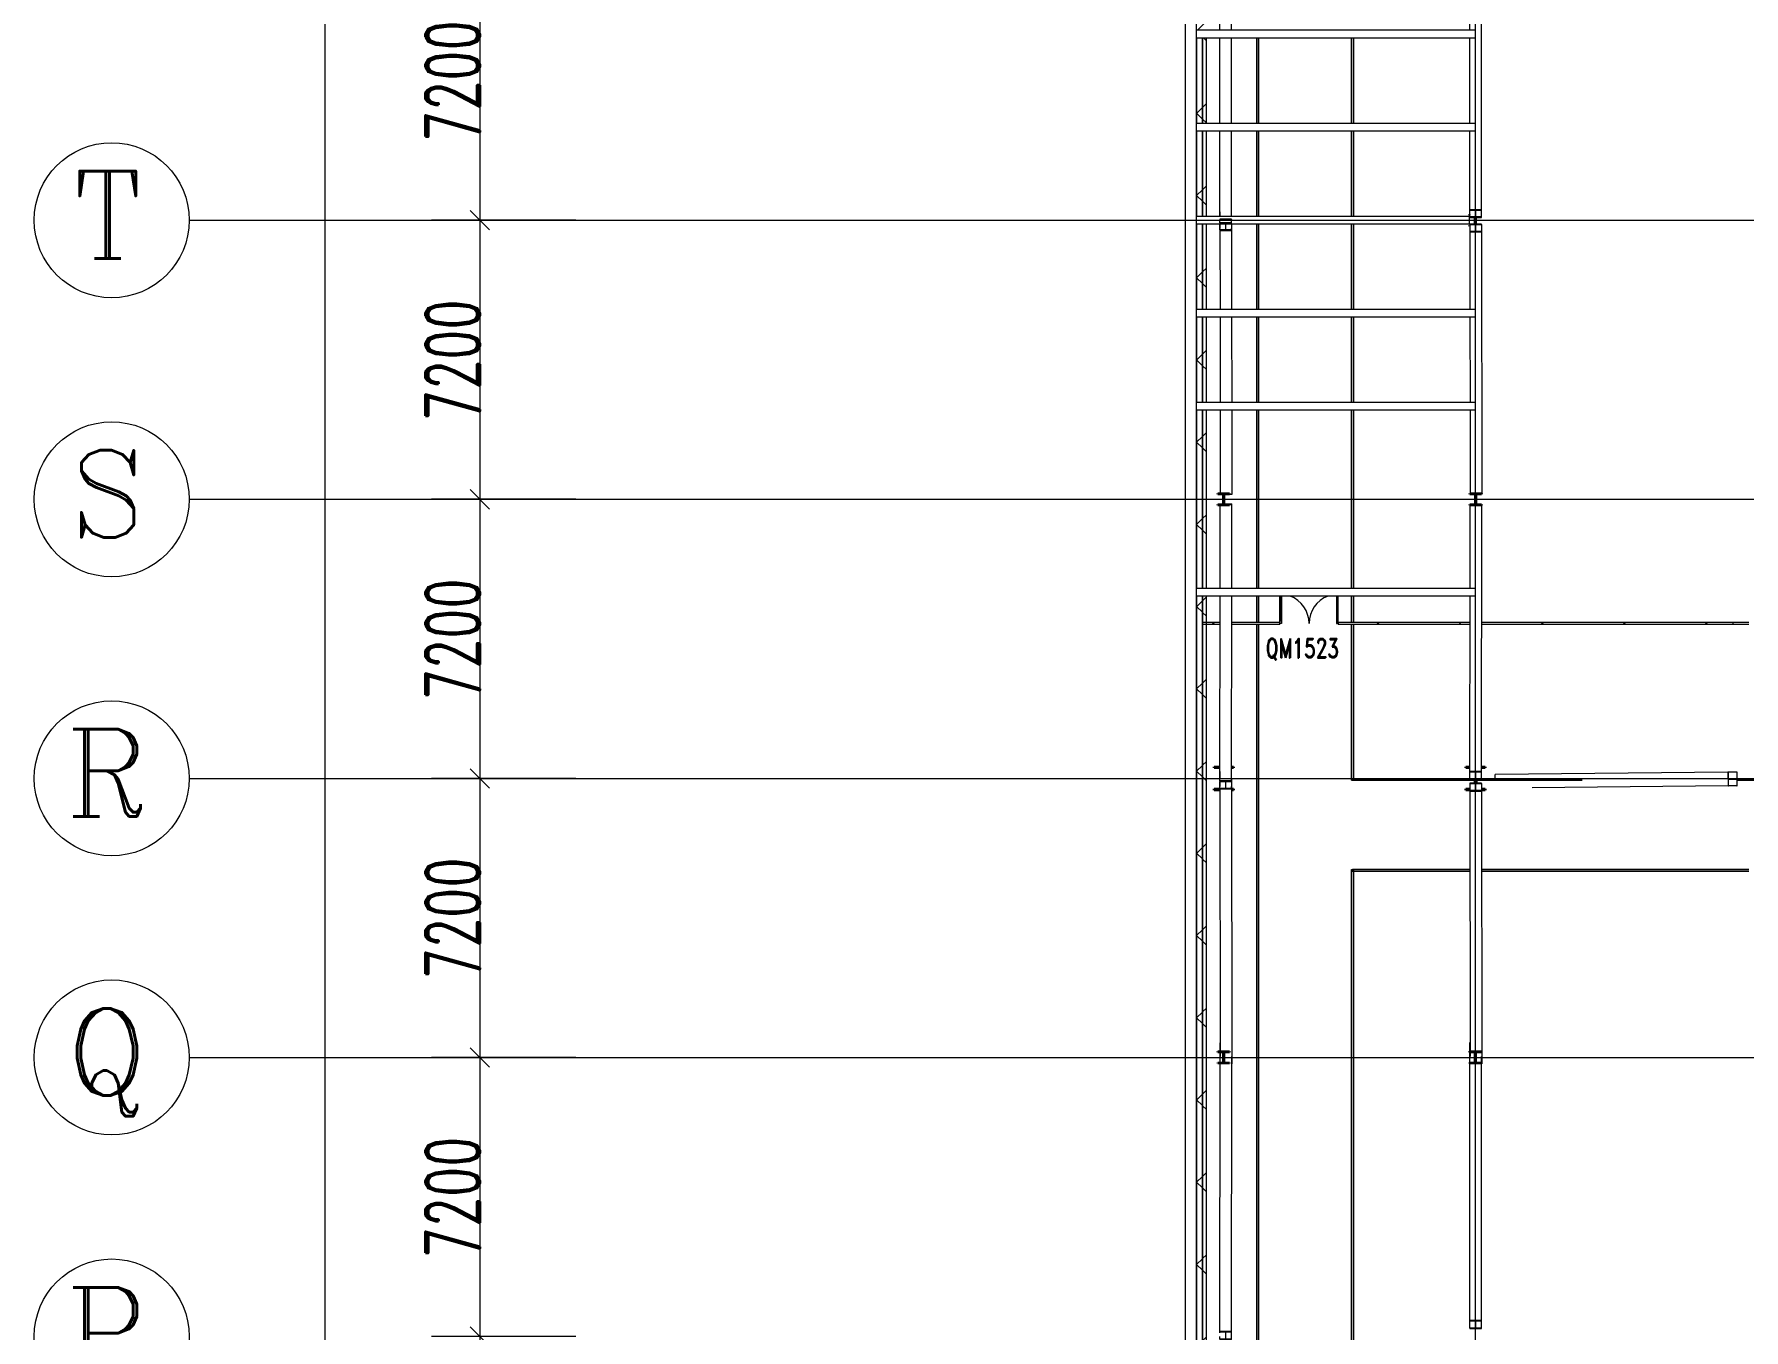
# Model space of a CAD drawing. Header units: millimetres. Extents: x -30000 to 430621, y -31706 to 192400.
# Drawn here: x -30000 to 14121, y 93773 to 127200 of the extents above; entities that cross this region are included whole.
import ezdxf

# ---------------------------------------------------------------- set-up
doc = ezdxf.new("R2010")
doc.units = ezdxf.units.MM
doc.linetypes.add('轴网线', pattern=[22.04, 18.38, -1.83, 0, -1.83])
doc.layers.get('0').update_dxf_attribs({"color": 8})
doc.layers.get('Defpoints').update_dxf_attribs({"color": 8})
for name, color, linetype, lineweight in [('A-ANNO-DIMS', 8, 'Continuous', 9), ('A-DOOR', 8, 'Continuous', 5), ('A-DOOR-IDEN', 8, 'Continuous', 9), ('A-DOOR-OPNG', 8, 'Continuous', 5), ('A-FLOR-HRAL', 8, 'Continuous', 5), ('A-WALL', 8, 'Continuous', 5), ('A-WALL-FNSH', 8, 'Continuous', 9), ('A-WALL-PATT', 8, 'Continuous', 9), ('S-BEAM', 8, 'Continuous', 5), ('S-COLS', 8, 'Continuous', 5), ('S-GRID', 8, 'Continuous', 9), ('S-GRID-IDEN', 8, 'Continuous', 9)]:
    doc.layers.add(name, color=color, linetype=linetype, lineweight=lineweight)
doc.styles.add('RomanC', font='romanc__.ttf', dxfattribs={"height": 2250})
doc.styles.add('RomanD_1', font='romand__.ttf', dxfattribs={"width": 0.7, "height": 500})
doc.styles.add('RomanD_4', font='romand__.ttf', dxfattribs={"width": 0.65, "height": 1400})
doc.dimstyles.new('第一_二道尺寸线', dxfattribs={"dimscale": 304.8, "dimtxt": 1405.004626, "dimasz": 1.64042, "dimexe": 4.10105, "dimexo": 0.0625, "dimgap": 0, "dimtad": 1, "dimdec": 0, "dimzin": 0, "dimdsep": 46, "dimtxsty": 'RomanD_4', "dimblk1": 'OBLIQUE', "dimblk2": 'OBLIQUE', "dimsah": 1, "dimcen": 0.09, "dimazin": 0, "dimtfac": 1, "dimtdec": 4, "dimtix": 1, "dimtmove": 0, "dimatfit": 3, "dimfxl": 8.2021, "dimfxlon": 1, "dimtvp": 1, "dimtolj": 1, "dimtzin": 0, "dimlwd": 18, "dimlwe": 18, "dimarcsym": 2})
pattern_1 = [(45, (-4e-09, 0), (-1060.66, 1060.66), []), (135, (-4e-09, 0), (-1060.66, -1060.66), [])]

# ---------------------------------------------------------------- blocks, each defined once
blk = doc.blocks.new('钢_梁_焊接H - H400X200X8X14-V9-LAY-4F-1_500-A')
at = {"layer": 'S-BEAM', "color": 8, "lineweight": 15, "true_color": 0x777777}
for p, q in [((-3600, -100), (-3600, 100)), ((3432, 100), (-3600, 100)), ((3432, 100), (3432, -100)), ((-2854.99958, -100), (-3600, -100)), ((3432, -100), (-2844.99958, -100))]:
    blk.add_line(p, q, dxfattribs=at)
blk = doc.blocks.new('钢_梁_焊接H - H400X200X8X14-658852-LAY-4F-1_500-A')
at = {"layer": 'S-BEAM', "color": 8, "lineweight": 15, "true_color": 0x777777}
for p, q in [((-3600, -100), (-3600, 100)), ((3587, 100), (-3600, 100)), ((3587, 100), (3587, -100)), ((3587, -100), (-3600, -100))]:
    blk.add_line(p, q, dxfattribs=at)
blk = doc.blocks.new('钢_柱_热轧H - HW300X300-659277-LAY-4F-1_500-A')
at = {"layer": 'S-COLS', "lineweight": 15, "true_color": 0xdddddd}
h = blk.add_hatch(color=254, dxfattribs=at)
h.paths.add_polyline_path([(5, -122), (5, 122), (-5, 120), (-5, -122)], flags=0)
h.paths.add_polyline_path([(9, -131), (5, -122), (-5, -131), (5, -131)], flags=0)
h.paths.add_polyline_path([(-100, -150), (150, -150), (150, -135), (-150, -135), (-150, -150), (-100, -150)], flags=0)
h.paths.add_polyline_path([(5, 122), (5, 131), (-5, 129)], flags=0)
h.paths.add_polyline_path([(9, 131), (18, 135), (150, 135), (150, 150), (-150, 150), (-150, 135), (5, 132)], flags=0)
at = {"layer": 'S-COLS', "color": 8, "lineweight": 35, "true_color": 0x777777}
for p, q in [((-150, 150), (150, 150)), ((-150, 135), (-150, 150)), ((-18, 135), (-150, 135)), ((-5, -122), (-5, 122)), ((5, 122), (5, -122)), ((150, 135), (18, 135)), ((150, 150), (150, 135)), ((-150, -135), (-18, -135)), ((-150, -150), (-150, -135)), ((150, -150), (-150, -150)), ((18, -135), (150, -135)), ((150, -135), (150, -150))]:
    blk.add_line(p, q, dxfattribs=at)
for centre, start, end in [((-18, 122), 360, 90), ((18, 122), 90, 180), ((-18, -122), 270, 360), ((18, -122), 180, 270)]:
    blk.add_arc(centre, 13, start, end, dxfattribs=at)
blk = doc.blocks.new('钢_柱_热轧H - HW300X300-659262-LAY-4F-1_500-A')
at = {"layer": 'S-COLS', "lineweight": 15, "true_color": 0xdddddd}
h = blk.add_hatch(color=254, dxfattribs=at)
h.paths.add_polyline_path([(5, -122), (5, 122), (-5, 122), (-5, -122)], flags=0)
h.paths.add_polyline_path([(9, -131), (5, -122), (-5, -131), (5, -131)], flags=0)
h.paths.add_polyline_path([(-150, -150), (150, -150), (150, -135), (-150, -135), (-150, -150)], flags=0)
h.paths.add_polyline_path([(5, 122), (5, 131), (-5, 129)], flags=0)
h.paths.add_polyline_path([(9, 131), (18, 135), (150, 135), (150, 150), (-150, 150), (-150, 135), (5, 132)], flags=0)
at = {"layer": 'S-COLS', "color": 8, "lineweight": 35, "true_color": 0x777777}
for p, q in [((-150, 150), (150, 150)), ((-150, 135), (-150, 150)), ((-18, 135), (-150, 135)), ((-5, -122), (-5, 122)), ((5, 122), (5, -122)), ((150, 135), (18, 135)), ((150, 150), (150, 135)), ((-150, -135), (-18, -135)), ((-150, -150), (-150, -135)), ((150, -150), (-150, -150)), ((18, -135), (150, -135)), ((150, -135), (150, -150))]:
    blk.add_line(p, q, dxfattribs=at)
for centre, start, end in [((-18, 122), 360, 90), ((18, 122), 90, 180), ((-18, -122), 270, 360), ((18, -122), 180, 270)]:
    blk.add_arc(centre, 13, start, end, dxfattribs=at)
blk = doc.blocks.new('钢_柱_焊接H - H600X500X20X30-V13-LAY-4F-1_500-A')
at = {"layer": 'S-COLS', "lineweight": 15, "true_color": 0xdddddd}
h = blk.add_hatch(color=254, dxfattribs=at)
h.paths.add_polyline_path([(210, -300), (250, -300), (250, -270), (200, -270), (200, -300), (210, -300)], flags=0)
h.paths.add_polyline_path([(-100, -300), (-100, -300), (-100, -270), (-250, -271), (-250, -300), (-100, -300)], flags=0)
h.paths.add_polyline_path([(210, 270), (250, 270), (250, 300), (200, 300), (200, 270), (210, 270)], flags=0)
h.paths.add_polyline_path([(-100, 270), (-100, 270), (-100, 300), (-250, 300), (-250, 270), (-100, 270)], flags=0)
at = {"layer": 'S-COLS', "color": 8, "lineweight": 35, "true_color": 0x777777}
for p, q in [((-250, 300), (-100, 300)), ((-250, 270), (-250, 300)), ((-100, 270), (-250, 270)), ((200, 300), (250, 300)), ((250, 270), (200, 270)), ((250, 300), (250, 270)), ((-250, -270), (-100, -270)), ((-250, -300), (-250, -270)), ((-100, -300), (-250, -300)), ((200, -270), (250, -270)), ((250, -300), (200, -300)), ((250, -270), (250, -300))]:
    blk.add_line(p, q, dxfattribs=at)
blk = doc.blocks.new('钢_柱_焊接H - H600X500X20X30-659264-LAY-4F-1_500-A')
at = {"layer": 'S-COLS', "lineweight": 15, "true_color": 0xdddddd}
h = blk.add_hatch(color=254, dxfattribs=at)
h.paths.add_polyline_path([(-250, -300), (-150, -300), (-150, -270), (-250, -270)], flags=0)
h.paths.add_polyline_path([(150, -300), (250, -300), (250, -270), (150, -270), (150, -288)], flags=0)
h.paths.add_polyline_path([(-10, -123), (10, -122), (5, -50), (-10, -50), (-10, -122)], flags=0)
h.paths.add_polyline_path([(160, 270), (250, 270), (250, 300), (150, 300), (150, 270)], flags=0)
h.paths.add_polyline_path([(-150, 270), (-150, 300), (-250, 300), (-250, 270), (-150, 270)], flags=0)
at = {"layer": 'S-COLS', "color": 8, "lineweight": 35, "true_color": 0x777777}
for p, q in [((-250, 300), (-150, 300)), ((-250, 270), (-250, 300)), ((-150, 270), (-250, 270)), ((150, 300), (250, 300)), ((250, 270), (150, 270)), ((250, 300), (250, 270)), ((-250, -270), (-150, -270)), ((-250, -300), (-250, -270)), ((-150, -300), (-250, -300)), ((-10, -123), (-10, -50)), ((10, -50), (10, -123)), ((150, -270), (250, -270)), ((250, -300), (150, -300)), ((250, -270), (250, -300))]:
    blk.add_line(p, q, dxfattribs=at)
blk = doc.blocks.new('钢_梁_热轧H - HW350X350-658887-LAY-4F-1_500-A')
at = {"layer": 'S-BEAM', "color": 8, "lineweight": 15, "true_color": 0x777777}
for p, q in [((13711, 108159), (7702, 108100)), ((7703, 108000), (7702, 108100)), ((13724, 108159), (13711, 108159)), ((13711, 108159), (13715, 107809)), ((13937, 108161), (13724, 108159)), ((13726, 108003), (13724, 108159)), ((13949, 108161), (13937, 108161)), ((13937, 108161), (13938, 108005)), ((13953, 107811), (13949, 108161)), ((13715, 107809), (8661, 107759)), ((13715, 107809), (13728, 107809)), ((13728, 107809), (13726, 107965)), ((13940, 107811), (13728, 107809)), ((13929, 107992), (13735, 107990)), ((13735, 107978), (13929, 107980)), ((13938, 107967), (13940, 107811)), ((13940, 107811), (13953, 107811))]:
    blk.add_line(p, q, dxfattribs=at)
for centre, start_param, end_param in [((13735, 108003), 1.832596, 3.141593), ((13735, 107965), 0, 1.570796), ((13929, 108005), 3.141593, 4.712389), ((13930, 107967), 4.712389, 6.283185)]:
    blk.add_ellipse(centre, major_axis=(-0.1, 13), ratio=0.680527, start_param=start_param, end_param=end_param, dxfattribs=at)
blk = doc.blocks.new('钢_柱_热轧H - HW300X300-659278-LAY-4F-1_500-A')
at = {"layer": 'S-COLS', "lineweight": 15, "true_color": 0xdddddd}
h = blk.add_hatch(color=254, dxfattribs=at)
h.paths.add_polyline_path([(5, -122), (5, 122), (-5, 122), (-5, -122)], flags=0)
h.paths.add_polyline_path([(9, -131), (5, -122), (-5, -131), (5, -131)], flags=0)
h.paths.add_polyline_path([(150, -150), (150, -135), (-150, -135), (-150, -150), (51, -150)], flags=0)
h.paths.add_polyline_path([(5, 122), (5, 131), (-5, 129)], flags=0)
h.paths.add_polyline_path([(9, 131), (18, 135), (150, 135), (150, 150), (-150, 150), (-150, 135), (5, 132)], flags=0)
at = {"layer": 'S-COLS', "color": 8, "lineweight": 35, "true_color": 0x777777}
for p, q in [((-150, 150), (150, 150)), ((-150, 135), (-150, 150)), ((-18, 135), (-150, 135)), ((-5, -122), (-5, 122)), ((5, 122), (5, -122)), ((150, 135), (18, 135)), ((150, 150), (150, 135)), ((-150, -135), (-18, -135)), ((-150, -150), (-150, -135)), ((150, -150), (-150, -150)), ((18, -135), (150, -135)), ((150, -135), (150, -150))]:
    blk.add_line(p, q, dxfattribs=at)
for centre, start, end in [((-18, 122), 360, 90), ((18, 122), 90, 180), ((-18, -122), 270, 360), ((18, -122), 180, 270)]:
    blk.add_arc(centre, 13, start, end, dxfattribs=at)
blk = doc.blocks.new('钢_柱_热轧H - HW300X300-659271-LAY-4F-1_500-A')
at = {"layer": 'S-COLS', "lineweight": 15, "true_color": 0xdddddd}
h = blk.add_hatch(color=254, dxfattribs=at)
h.paths.add_polyline_path([(5, -122), (5, 122), (-5, 122), (-5, -122)], flags=0)
h.paths.add_polyline_path([(9, -131), (5, -122), (-5, -131), (5, -131)], flags=0)
h.paths.add_polyline_path([(-150, -150), (150, -150), (150, -135), (-150, -135)], flags=0)
h.paths.add_polyline_path([(5, 122), (5, 131), (-5, 129)], flags=0)
h.paths.add_polyline_path([(9, 131), (18, 135), (150, 135), (150, 150), (-150, 150), (-145, 135), (5, 132)], flags=0)
at = {"layer": 'S-COLS', "color": 8, "lineweight": 35, "true_color": 0x777777}
for p, q in [((-150, 150), (150, 150)), ((-150, 135), (-150, 150)), ((-18, 135), (-150, 135)), ((-5, -122), (-5, 122)), ((5, 122), (5, -122)), ((150, 135), (18, 135)), ((150, 150), (150, 135)), ((-150, -135), (-18, -135)), ((-150, -150), (-150, -135)), ((150, -150), (-150, -150)), ((18, -135), (150, -135)), ((150, -135), (150, -150))]:
    blk.add_line(p, q, dxfattribs=at)
for centre, start, end in [((-18, 122), 360, 90), ((18, 122), 90, 180), ((-18, -122), 270, 360), ((18, -122), 180, 270)]:
    blk.add_arc(centre, 13, start, end, dxfattribs=at)
blk = doc.blocks.new('钢_柱_热轧H - HW300X300-V85-LAY-4F-1_500-A')
at = {"layer": 'S-COLS', "lineweight": 15, "true_color": 0xdddddd}
h = blk.add_hatch(color=254, dxfattribs=at)
h.paths.add_polyline_path([(-150, -150), (-145, -149), (-150, -135)], flags=0)
h.paths.add_polyline_path([(-5, -104), (5, -104), (0, 75), (-5, 75), (-5, -104)], flags=0)
at = {"layer": 'S-COLS', "color": 8, "lineweight": 35, "true_color": 0x777777}
for p, q in [((-150, 135), (-150, 150)), ((-5, -104), (-5, 75)), ((5, 75), (5, -104)), ((-150, -150), (-150, -135))]:
    blk.add_line(p, q, dxfattribs=at)
blk = doc.blocks.new('钢_梁_焊接H - H300X300X10X15-659087-LAY-4F-1_500-A')
at = {"layer": 'S-BEAM', "color": 8, "lineweight": 15, "true_color": 0x777777}
for p, q in [((7050, 129465), (7050, 129603)), ((7050, 127300), (7050, 129451)), ((7350, 122669), (7350, 129603)), ((7050, 124900), (7050, 127100)), ((7050, 122669), (7050, 124700)), ((7350, 122669), (7050, 122669)), ((7050, 122669), (7050, 122659)), ((7050, 122659), (7195, 122659)), ((7050, 122485), (7050, 122659)), ((7195, 122659), (7195, 122485)), ((7205, 122485), (7205, 122659)), ((7205, 122659), (7350, 122659)), ((7350, 122659), (7350, 122669)), ((7350, 122485), (7350, 122659)), ((7195, 122485), (7050, 122485)), ((7050, 122485), (7050, 122475)), ((7050, 122475), (7350, 122475)), ((7350, 122485), (7205, 122485)), ((7350, 122475), (7350, 122485))]:
    blk.add_line(p, q, dxfattribs=at)
blk = doc.blocks.new('钢_梁_焊接H - H300X300X10X15-659088-LAY-4F-1_500-A')
at = {"layer": 'S-BEAM', "color": 8, "lineweight": 15, "true_color": 0x777777}
for p, q in [((7350, 122296), (7050, 122295)), ((7050, 122295), (7050, 122285)), ((7050, 122285), (7195, 122286)), ((7050, 122285), (7050, 122109)), ((7195, 122286), (7195, 122109)), ((7205, 122109), (7205, 122286)), ((7205, 122286), (7350, 122286)), ((7350, 122286), (7350, 122296)), ((7350, 122286), (7350, 122109)), ((7195, 122109), (7050, 122109)), ((7050, 122109), (7050, 122099)), ((7050, 122099), (7350, 122099)), ((7050, 122099), (7053, 120100)), ((7350, 122109), (7205, 122109)), ((7350, 122099), (7350, 122109)), ((7350, 122099), (7360, 115360)), ((7053, 119900), (7057, 117700)), ((7057, 117500), (7060, 115360)), ((7360, 115360), (7060, 115360))]:
    blk.add_line(p, q, dxfattribs=at)
blk = doc.blocks.new('钢_梁_焊接H - H300X300X10X15-659089-LAY-4F-1_500-A')
at = {"layer": 'S-BEAM', "color": 8, "lineweight": 15, "true_color": 0x777777}
for p, q in [((7057, 112900), (7060, 115049)), ((7060, 115049), (7360, 115049)), ((7350, 108179), (7360, 115049)), ((7050, 108180), (7057, 112700)), ((7350, 108179), (7050, 108180)), ((7050, 108180), (7050, 108169)), ((7050, 108169), (7195, 108169)), ((7050, 107986), (7050, 108169)), ((7195, 108169), (7195, 107986)), ((7205, 107986), (7205, 108169)), ((7205, 108169), (7350, 108169)), ((7350, 108169), (7350, 108179)), ((7350, 107985), (7350, 108169)), ((7195, 107986), (7050, 107986)), ((7050, 107986), (7050, 107976)), ((7050, 107976), (7350, 107975)), ((7350, 107985), (7205, 107986)), ((7350, 107975), (7350, 107985))]:
    blk.add_line(p, q, dxfattribs=at)
blk = doc.blocks.new('钢_梁_焊接H - H300X300X10X15-659090-LAY-4F-1_500-A')
at = {"layer": 'S-BEAM', "color": 8, "lineweight": 15, "true_color": 0x777777}
for p, q in [((7350, 107878), (7050, 107877)), ((7050, 107877), (7050, 107867)), ((7050, 107867), (7195, 107867)), ((7050, 107867), (7050, 107683)), ((7195, 107683), (7050, 107683)), ((7050, 107683), (7050, 107673)), ((7050, 107673), (7350, 107673)), ((7050, 107673), (7060, 100950)), ((7195, 107867), (7195, 107683)), ((7205, 107683), (7205, 107867)), ((7205, 107867), (7350, 107867)), ((7350, 107683), (7205, 107683)), ((7350, 107867), (7350, 107878)), ((7350, 107867), (7350, 107683)), ((7350, 107673), (7350, 107683)), ((7350, 107673), (7360, 100633)), ((7060, 100935), (7060, 100822)), ((7360, 100633), (7350, 100633))]:
    blk.add_line(p, q, dxfattribs=at)
blk = doc.blocks.new('钢_梁_焊接H - H300X300X10X15-659091-LAY-4F-1_500-A')
at = {"layer": 'S-BEAM', "color": 8, "lineweight": 15, "true_color": 0x777777}
for p, q in [((7050, 101182), (7059, 101182)), ((7050, 100949), (7050, 101182)), ((7050, 100665), (7050, 100935)), ((7050, 94013), (7050, 100651)), ((7350, 94013), (7350, 100822)), ((7350, 94013), (7050, 94013)), ((7050, 94013), (7050, 94002)), ((7050, 94002), (7195, 94002)), ((7050, 93814), (7050, 94002)), ((7195, 94002), (7195, 93814)), ((7205, 93814), (7205, 94002)), ((7205, 94002), (7350, 94002)), ((7350, 94002), (7350, 94013)), ((7350, 93814), (7350, 94002)), ((7195, 93814), (7050, 93814)), ((7050, 93814), (7050, 93804)), ((7050, 93804), (7350, 93804)), ((7350, 93814), (7205, 93814)), ((7350, 93804), (7350, 93814))]:
    blk.add_line(p, q, dxfattribs=at)
blk = doc.blocks.new('钢_梁_焊接H - H300X300X10X15-V387-LAY-4F-1_500-A')
at = {"layer": 'S-BEAM', "color": 8, "lineweight": 15, "true_color": 0x777777}
for p, q in [((600, 129465), (600, 129500)), ((600, 127300), (600, 129450)), ((900, 127300), (900, 129500)), ((600, 124900), (600, 127100)), ((900, 124900), (900, 127100)), ((600, 122500), (600, 124700)), ((900, 122500), (900, 124700)), ((600, 122335), (600, 122400)), ((900, 122335), (600, 122335)), ((600, 122335), (600, 122325)), ((600, 122325), (745, 122325)), ((600, 122149), (600, 122300)), ((745, 122325), (745, 122149)), ((755, 122149), (755, 122325)), ((755, 122325), (900, 122325)), ((900, 122335), (900, 122400)), ((900, 122325), (900, 122335)), ((745, 122149), (600, 122149)), ((600, 122149), (600, 122139)), ((600, 122139), (900, 122139)), ((900, 122149), (755, 122149)), ((900, 122149), (900, 122183)), ((900, 122139), (900, 122149))]:
    blk.add_line(p, q, dxfattribs=at)
blk = doc.blocks.new('钢_梁_焊接H - H300X300X10X15-659206-LAY-4F-1_500-A')
at = {"layer": 'S-BEAM', "color": 8, "lineweight": 15, "true_color": 0x777777}
for p, q in [((600, 122613), (600, 122603)), ((600, 122603), (600, 122500)), ((745, 122426), (600, 122425)), ((600, 122425), (600, 122415)), ((600, 122415), (900, 122416)), ((600, 122415), (600, 122400)), ((600, 122300), (600, 122183)), ((745, 122516), (745, 122500)), ((755, 122500), (755, 122517)), ((900, 122426), (755, 122426)), ((900, 122416), (900, 122426)), ((900, 122416), (900, 122400)), ((900, 122300), (903, 120100)), ((600, 122139), (603, 120100)), ((603, 119900), (607, 117700)), ((903, 119900), (907, 117700)), ((607, 117500), (610, 115350)), ((907, 117500), (910, 115321)), ((610, 115335), (610, 115320)), ((695, 115320), (610, 115320)), ((910, 115321), (705, 115320))]:
    blk.add_line(p, q, dxfattribs=at)
blk = doc.blocks.new('钢_梁_焊接H - H300X300X10X15-659207-LAY-4F-1_500-A')
at = {"layer": 'S-BEAM', "color": 8, "lineweight": 15, "true_color": 0x777777}
for p, q in [((607, 112900), (610, 115050)), ((610, 115087), (695, 115087)), ((610, 115065), (610, 115087)), ((705, 115087), (910, 115087)), ((907, 112900), (910, 115087)), ((600, 107933), (607, 112700)), ((900, 107933), (907, 112700)), ((900, 107933), (600, 107933)), ((600, 107933), (600, 107923)), ((600, 107923), (745, 107923)), ((600, 107739), (600, 107923)), ((745, 107739), (600, 107739)), ((600, 107739), (600, 107729)), ((600, 107729), (900, 107729)), ((745, 107923), (745, 107739)), ((755, 107739), (755, 107923)), ((755, 107923), (900, 107922)), ((900, 107739), (755, 107739)), ((900, 107922), (900, 107933)), ((900, 107739), (900, 107790)), ((900, 107729), (900, 107739))]:
    blk.add_line(p, q, dxfattribs=at)
blk = doc.blocks.new('钢_梁_焊接H - H300X300X10X15-659208-LAY-4F-1_500-A')
at = {"layer": 'S-BEAM', "color": 8, "lineweight": 15, "true_color": 0x777777}
for p, q in [((600, 108174), (600, 108164)), ((600, 108164), (600, 108000)), ((600, 107923), (600, 107790)), ((600, 107729), (610, 100950)), ((900, 108000), (900, 107981)), ((900, 107971), (900, 107981)), ((900, 107971), (910, 100635)), ((610, 100935), (610, 100823))]:
    blk.add_line(p, q, dxfattribs=at)
blk = doc.blocks.new('钢_梁_焊接H - H300X300X10X15-659209-LAY-4F-1_500-A')
at = {"layer": 'S-BEAM', "color": 8, "lineweight": 15, "true_color": 0x777777}
for p, q in [((605, 100950), (605, 101180)), ((600, 93733), (605, 100650)), ((605, 100665), (605, 100935)), ((900, 93733), (905, 100823)), ((900, 93733), (600, 93733)), ((600, 93733), (600, 93722)), ((600, 93722), (745, 93722)), ((600, 93699), (600, 93722)), ((600, 93533), (600, 93600)), ((745, 93722), (745, 93621)), ((745, 93600), (745, 93532)), ((755, 93600), (755, 93722)), ((755, 93722), (900, 93722)), ((900, 93722), (900, 93733)), ((900, 93532), (900, 93722)), ((745, 93532), (600, 93533)), ((600, 93533), (600, 93522)), ((600, 93522), (745, 93522)), ((900, 93532), (755, 93532)), ((755, 93522), (900, 93522)), ((900, 93522), (900, 93532))]:
    blk.add_line(p, q, dxfattribs=at)
blk = doc.blocks.new('X-ST-F3-04-C-002_HLP2_rvt-1-LAY-4F-1_500-A')
at = {"color": 8, "lineweight": 15, "true_color": 0x777777}
for name, p in [('钢_梁_焊接H - H300X300X10X15-V387-LAY-4F-1_500-A', (0, 0)), ('钢_梁_焊接H - H300X300X10X15-659087-LAY-4F-1_500-A', (0, 0)), ('钢_梁_焊接H - H400X200X8X14-658852-LAY-4F-1_500-A', (3600, 127200)), ('钢_梁_焊接H - H400X200X8X14-658852-LAY-4F-1_500-A', (3600, 124800)), ('钢_梁_焊接H - H400X200X8X14-V9-LAY-4F-1_500-A', (3600, 122400)), ('钢_梁_焊接H - H300X300X10X15-659206-LAY-4F-1_500-A', (0, 0)), ('钢_柱_热轧H - HW300X300-V85-LAY-4F-1_500-A', (7195, 122400)), ('钢_梁_焊接H - H300X300X10X15-659088-LAY-4F-1_500-A', (0, 0)), ('钢_梁_焊接H - H400X200X8X14-658852-LAY-4F-1_500-A', (3600, 120000)), ('钢_梁_焊接H - H400X200X8X14-658852-LAY-4F-1_500-A', (3600, 117600)), ('钢_柱_热轧H - HW300X300-659277-LAY-4F-1_500-A', (700, 115200)), ('钢_柱_热轧H - HW300X300-659262-LAY-4F-1_500-A', (7200, 115200)), ('钢_梁_焊接H - H300X300X10X15-659207-LAY-4F-1_500-A', (0, 0)), ('钢_梁_焊接H - H300X300X10X15-659089-LAY-4F-1_500-A', (0, 0)), ('钢_梁_焊接H - H400X200X8X14-658852-LAY-4F-1_500-A', (3600, 112800)), ('钢_柱_焊接H - H600X500X20X30-V13-LAY-4F-1_500-A', (700, 108000)), ('钢_梁_焊接H - H300X300X10X15-659208-LAY-4F-1_500-A', (0, 0)), ('钢_柱_焊接H - H600X500X20X30-659264-LAY-4F-1_500-A', (7200, 108000)), ('钢_梁_热轧H - HW350X350-658887-LAY-4F-1_500-A', (0, 0)), ('钢_梁_焊接H - H300X300X10X15-659090-LAY-4F-1_500-A', (0, 0)), ('钢_梁_焊接H - H300X300X10X15-659209-LAY-4F-1_500-A', (0, 0)), ('钢_梁_焊接H - H300X300X10X15-659091-LAY-4F-1_500-A', (0, 0)), ('钢_柱_热轧H - HW300X300-659278-LAY-4F-1_500-A', (700, 100800)), ('钢_柱_热轧H - HW300X300-659271-LAY-4F-1_500-A', (7195, 100800))]:
    blk.add_blockref(name, p, dxfattribs=at)
blk = doc.blocks.new('顶部扶栏类型 - 顶部扶栏_内部_-3241268-LAY-4F-1_500-A')
at = {"layer": 'A-FLOR-HRAL'}
for p, q in [((4000, 69825), (4000, 105647)), ((4000, 105647), (7053, 105647)), ((4050, 105597), (4050, 69825)), ((7053, 105597), (4050, 105597)), ((7353, 105647), (14250, 105647)), ((14250, 105597), (7353, 105597))]:
    blk.add_line(p, q, dxfattribs=at)
blk = doc.blocks.new('顶部扶栏类型 - 顶部扶栏_内部_-V429-LAY-4F-1_500-A')
at = {"layer": 'A-FLOR-HRAL'}
for p, q in [((4050, 105622), (4000, 105622)), ((4000, 105622), (4000, 69825)), ((4025, 105597), (4025, 105647)), ((7053, 105647), (4025, 105647)), ((7053, 105597), (4025, 105597)), ((4050, 105622), (4050, 69825)), ((14250, 105647), (7353, 105647)), ((14250, 105597), (7353, 105597))]:
    blk.add_line(p, q, dxfattribs=at)
blk = doc.blocks.new('顶部扶栏类型 - 顶部扶栏_内部_-3241325-LAY-4F-1_500-A')
at = {"layer": 'A-FLOR-HRAL'}
for p, q in [((4000, 124900), (4000, 127100)), ((4050, 127100), (4050, 124900)), ((4000, 122500), (4000, 124700)), ((4050, 124700), (4050, 122500)), ((4000, 120100), (4000, 122300)), ((4050, 122300), (4050, 120100)), ((4000, 117700), (4000, 119900)), ((4050, 119900), (4050, 117700)), ((4000, 112900), (4000, 117500)), ((4050, 117500), (4050, 112900)), ((4000, 112025), (4000, 112700)), ((4050, 112700), (4050, 112025)), ((4000, 107950), (4000, 111975)), ((4050, 111975), (4050, 108000)), ((9951, 107950), (4000, 107950)), ((4050, 108000), (7050, 108000)), ((7350, 108000), (9951, 108000)), ((13951, 108000), (14250, 108000)), ((14853, 107950), (13952, 107950))]:
    blk.add_line(p, q, dxfattribs=at)
blk = doc.blocks.new('顶部扶栏类型 - 顶部扶栏_内部_-V432-LAY-4F-1_500-A')
at = {"layer": 'A-FLOR-HRAL'}
for p, q in [((4000, 127100), (4000, 124900)), ((4050, 127100), (4050, 124900)), ((4000, 124700), (4000, 122500)), ((4050, 124700), (4050, 122500)), ((4000, 122300), (4000, 120100)), ((4050, 122300), (4050, 120100)), ((4000, 119900), (4000, 117700)), ((4050, 119900), (4050, 117700)), ((4000, 117500), (4000, 112900)), ((4050, 117500), (4050, 112900)), ((4000, 112700), (4000, 112025)), ((4050, 112700), (4050, 112025)), ((4000, 111975), (4000, 107950)), ((4050, 111975), (4050, 108000)), ((4000, 107950), (9951, 107950)), ((4050, 108000), (7050, 108000)), ((7350, 108000), (9951, 108000)), ((13951, 108000), (14250, 108000)), ((13952, 107950), (14853, 107950))]:
    blk.add_line(p, q, dxfattribs=at)
blk = doc.blocks.new('顶部扶栏类型 - 顶部扶栏_内部_-3241510-LAY-4F-1_500-A')
at = {"layer": 'A-FLOR-HRAL'}
for p, q in [((1550, 124900), (1550, 127100)), ((1600, 127100), (1600, 124900)), ((1550, 122500), (1550, 124700)), ((1600, 124700), (1600, 122500)), ((1550, 120100), (1550, 122300)), ((1600, 122300), (1600, 120100)), ((1550, 117700), (1550, 119900)), ((1600, 119900), (1600, 117700)), ((1550, 112900), (1550, 117500)), ((1600, 117500), (1600, 112900)), ((1550, 112025), (1550, 112700)), ((1600, 112700), (1600, 112025)), ((1550, 69825), (1550, 111975)), ((1600, 111975), (1600, 69825))]:
    blk.add_line(p, q, dxfattribs=at)
blk = doc.blocks.new('顶部扶栏类型 - 顶部扶栏_内部_-V440-LAY-4F-1_500-A')
at = {"layer": 'A-FLOR-HRAL'}
for p, q in [((1550, 127100), (1550, 124900)), ((1600, 127100), (1600, 124900)), ((1550, 124700), (1550, 122500)), ((1600, 124700), (1600, 122500)), ((1550, 122300), (1550, 120100)), ((1600, 122300), (1600, 120100)), ((1550, 119900), (1550, 117700)), ((1600, 119900), (1600, 117700)), ((1550, 117500), (1550, 112900)), ((1600, 117500), (1600, 112900)), ((1550, 112700), (1550, 112025)), ((1600, 112700), (1600, 112025)), ((1550, 111975), (1550, 69825)), ((1600, 111975), (1600, 69825))]:
    blk.add_line(p, q, dxfattribs=at)
blk = doc.blocks.new('双扇平开防火门_带观察窗 - QM1523-4721673-LAY-4F-1_500-A')
at = {"layer": 'A-DOOR'}
for p, q in [((-750, 0), (-750, 700)), ((-750, 700), (-750, 550)), ((-750, 550), (-750, 350)), ((-710, 700), (-710, 0)), ((-710, 550), (-710, 700)), ((-710, 350), (-710, 550)), ((710, 700), (710, 0)), ((710, 700), (710, 550)), ((710, 550), (710, 350)), ((750, 0), (750, 700)), ((750, 550), (750, 700)), ((750, 350), (750, 550)), ((-750, 350), (-750, 50)), ((-710, 0), (-750, 0)), ((-710, 50), (-710, 350)), ((710, 350), (710, 50)), ((710, 0), (750, 0)), ((750, 50), (750, 350))]:
    blk.add_line(p, q, dxfattribs=at)
for centre, start, end in [((-750, 0), 0, 69.754), ((750, 0), 110.246, 180)]:
    blk.add_arc(centre, 750, start, end, dxfattribs=at)
at = {"layer": 'A-DOOR-OPNG'}
for p, q in [((-750, 25), (-750, -25)), ((750, 25), (750, -25))]:
    blk.add_line(p, q, dxfattribs=at)
blk = doc.blocks.new('轴网 - 宽度系数 1_0-670626-LAY-4F-1_500-A')
at = {"layer": 'S-GRID-IDEN'}
blk.add_circle((0, 0), 4, dxfattribs=at)
blk = doc.blocks.new('_Oblique')
at = {"color": 0, "linetype": 'ByBlock', "lineweight": -2}
blk.add_line((-0.5, -0.5), (0.5, 0.5), dxfattribs=at)
blk = doc.blocks.new('DIMBLOCK12-LAY-4F-1_500-A')
at = {"layer": 'A-ANNO-DIMS', "color": 0, "lineweight": 18, "transparency": 16777216}
for p, q in [((-16019.05, 129600), (-19750, 129600)), ((-18500, 129600), (-18500, 122400)), ((-16019.05, 122400), (-19750, 122400))]:
    blk.add_line(p, q, dxfattribs=at)
at = {"layer": 'Defpoints', "color": 0, "transparency": 16777216}
for p in [(-16000, 129600), (-18500, 122400), (-16000, 122400)]:
    blk.add_point(p, dxfattribs=at)
at = {"layer": 'A-ANNO-DIMS', "color": 0, "lineweight": 18, "transparency": 16777216, "xscale": 500.0000000000001, "yscale": 500.0000000000001, "zscale": 500.0000000000001}
for p, rotation in [((-18500, 129600), 90), ((-18500, 122400), 270)]:
    blk.add_blockref('_Oblique', p, dxfattribs=dict(at, rotation=rotation))
at = {"layer": 'A-ANNO-DIMS', "color": 0, "lineweight": 18, "transparency": 16777216, "insert": (-19200, 126000), "char_height": 1400, "width": 3890.782, "attachment_point": 5, "rotation": 90, "style": 'RomanD_4'}
blk.add_mtext('\\A1;7200', dxfattribs=at)
blk = doc.blocks.new('DIMBLOCK13-LAY-4F-1_500-A')
at = {"layer": 'A-ANNO-DIMS', "color": 0, "lineweight": 18, "transparency": 16777216}
for p, q in [((-16019.05, 122400), (-19750, 122400)), ((-18500, 122400), (-18500, 115200)), ((-16019.05, 115200), (-19750, 115200))]:
    blk.add_line(p, q, dxfattribs=at)
at = {"layer": 'Defpoints', "color": 0, "transparency": 16777216}
for p in [(-16000, 122400), (-18500, 115200), (-16000, 115200)]:
    blk.add_point(p, dxfattribs=at)
at = {"layer": 'A-ANNO-DIMS', "color": 0, "lineweight": 18, "transparency": 16777216, "xscale": 500.0000000000001, "yscale": 500.0000000000001, "zscale": 500.0000000000001}
for p, rotation in [((-18500, 122400), 90), ((-18500, 115200), 270)]:
    blk.add_blockref('_Oblique', p, dxfattribs=dict(at, rotation=rotation))
at = {"layer": 'A-ANNO-DIMS', "color": 0, "lineweight": 18, "transparency": 16777216, "insert": (-19200, 118800), "char_height": 1400, "width": 3890.782, "attachment_point": 5, "rotation": 90, "style": 'RomanD_4'}
blk.add_mtext('\\A1;7200', dxfattribs=at)
blk = doc.blocks.new('DIMBLOCK14-LAY-4F-1_500-A')
at = {"layer": 'A-ANNO-DIMS', "color": 0, "lineweight": 18, "transparency": 16777216}
for p, q in [((-16019.05, 115200), (-19750, 115200)), ((-18500, 115200), (-18500, 108000)), ((-16019.05, 108000), (-19750, 108000))]:
    blk.add_line(p, q, dxfattribs=at)
at = {"layer": 'Defpoints', "color": 0, "transparency": 16777216}
for p in [(-16000, 115200), (-18500, 108000), (-16000, 108000)]:
    blk.add_point(p, dxfattribs=at)
at = {"layer": 'A-ANNO-DIMS', "color": 0, "lineweight": 18, "transparency": 16777216, "xscale": 500.0000000000001, "yscale": 500.0000000000001, "zscale": 500.0000000000001}
for p, rotation in [((-18500, 115200), 90), ((-18500, 108000), 270)]:
    blk.add_blockref('_Oblique', p, dxfattribs=dict(at, rotation=rotation))
at = {"layer": 'A-ANNO-DIMS', "color": 0, "lineweight": 18, "transparency": 16777216, "insert": (-19200, 111600), "char_height": 1400, "width": 3890.782, "attachment_point": 5, "rotation": 90, "style": 'RomanD_4'}
blk.add_mtext('\\A1;7200', dxfattribs=at)
blk = doc.blocks.new('DIMBLOCK15-LAY-4F-1_500-A')
at = {"layer": 'A-ANNO-DIMS', "color": 0, "lineweight": 18, "transparency": 16777216}
for p, q in [((-16019.05, 108000), (-19750, 108000)), ((-18500, 108000), (-18500, 100800)), ((-16019.05, 100800), (-19750, 100800))]:
    blk.add_line(p, q, dxfattribs=at)
at = {"layer": 'Defpoints', "color": 0, "transparency": 16777216}
for p in [(-16000, 108000), (-18500, 100800), (-16000, 100800)]:
    blk.add_point(p, dxfattribs=at)
at = {"layer": 'A-ANNO-DIMS', "color": 0, "lineweight": 18, "transparency": 16777216, "xscale": 500.0000000000001, "yscale": 500.0000000000001, "zscale": 500.0000000000001}
for p, rotation in [((-18500, 108000), 90), ((-18500, 100800), 270)]:
    blk.add_blockref('_Oblique', p, dxfattribs=dict(at, rotation=rotation))
at = {"layer": 'A-ANNO-DIMS', "color": 0, "lineweight": 18, "transparency": 16777216, "insert": (-19200, 104400), "char_height": 1400, "width": 3890.782, "attachment_point": 5, "rotation": 90, "style": 'RomanD_4'}
blk.add_mtext('\\A1;7200', dxfattribs=at)
blk = doc.blocks.new('DIMBLOCK16-LAY-4F-1_500-A')
at = {"layer": 'A-ANNO-DIMS', "color": 0, "lineweight": 18, "transparency": 16777216}
for p, q in [((-16019.05, 100800), (-19750, 100800)), ((-18500, 100800), (-18500, 93600)), ((-16019.05, 93600), (-19750, 93600))]:
    blk.add_line(p, q, dxfattribs=at)
at = {"layer": 'Defpoints', "color": 0, "transparency": 16777216}
for p in [(-16000, 100800), (-18500, 93600), (-16000, 93600)]:
    blk.add_point(p, dxfattribs=at)
at = {"layer": 'A-ANNO-DIMS', "color": 0, "lineweight": 18, "transparency": 16777216, "xscale": 500.0000000000001, "yscale": 500.0000000000001, "zscale": 500.0000000000001}
for p, rotation in [((-18500, 100800), 90), ((-18500, 93600), 270)]:
    blk.add_blockref('_Oblique', p, dxfattribs=dict(at, rotation=rotation))
at = {"layer": 'A-ANNO-DIMS', "color": 0, "lineweight": 18, "transparency": 16777216, "insert": (-19200, 97200), "char_height": 1400, "width": 3890.782, "attachment_point": 5, "rotation": 90, "style": 'RomanD_4'}
blk.add_mtext('\\A1;7200', dxfattribs=at)
blk = doc.blocks.new('DIMBLOCK17-LAY-4F-1_500-A')
at = {"layer": 'A-ANNO-DIMS', "color": 0, "lineweight": 18, "transparency": 16777216}
for p, q in [((-16019.05, 93600), (-19750, 93600)), ((-18500, 93600), (-18500, 86400)), ((-16019.05, 86400), (-19750, 86400))]:
    blk.add_line(p, q, dxfattribs=at)
at = {"layer": 'Defpoints', "color": 0, "transparency": 16777216}
for p in [(-16000, 93600), (-18500, 86400), (-16000, 86400)]:
    blk.add_point(p, dxfattribs=at)
at = {"layer": 'A-ANNO-DIMS', "color": 0, "lineweight": 18, "transparency": 16777216, "xscale": 500.0000000000001, "yscale": 500.0000000000001, "zscale": 500.0000000000001}
for p, rotation in [((-18500, 93600), 90), ((-18500, 86400), 270)]:
    blk.add_blockref('_Oblique', p, dxfattribs=dict(at, rotation=rotation))
at = {"layer": 'A-ANNO-DIMS', "color": 0, "lineweight": 18, "transparency": 16777216, "insert": (-19200, 90000), "char_height": 1400, "width": 3890.782, "attachment_point": 5, "rotation": 90, "style": 'RomanD_4'}
blk.add_mtext('\\A1;7200', dxfattribs=at)
blk = doc.blocks.new('DIMBLOCK97-LAY-4F-1_500-A')
at = {"layer": 'A-ANNO-DIMS', "color": 0, "lineweight": 18, "transparency": 16777216}
for p, q in [((-20019.05, 159050), (-23750, 159050)), ((-22500, 159050), (-22500, -650)), ((-20019.05, -650), (-23750, -650))]:
    blk.add_line(p, q, dxfattribs=at)
at = {"layer": 'Defpoints', "color": 0, "transparency": 16777216}
for p in [(-20000, 159050), (-22500, -650), (-20000, -650)]:
    blk.add_point(p, dxfattribs=at)
at = {"layer": 'A-ANNO-DIMS', "color": 0, "lineweight": 18, "transparency": 16777216, "xscale": 500.0000000000001, "yscale": 500.0000000000001, "zscale": 500.0000000000001}
for p, rotation in [((-22500, 159050), 90), ((-22500, -650), 270)]:
    blk.add_blockref('_Oblique', p, dxfattribs=dict(at, rotation=rotation))
at = {"layer": 'A-ANNO-DIMS', "color": 0, "lineweight": 18, "transparency": 16777216, "insert": (-23200, 79200), "char_height": 1400, "width": 5836.1731, "attachment_point": 5, "rotation": 90, "style": 'RomanD_4'}
blk.add_mtext('\\A1;159700', dxfattribs=at)

msp = doc.modelspace()

# ---------------------------------------------------------------- hatches: boundary and pattern name
at = {"layer": 'A-WALL-PATT', "lineweight": 5}
h = msp.add_hatch(dxfattribs=at)
h.set_pattern_fill('FP_13', color=256, style=0, pattern_type=2)
h.set_pattern_definition(pattern_1)
h.paths.add_polyline_path([(0, 450), (150, 450), (150, 11900), (0, 11900), (0, 3796.1)], flags=0)
h.paths.add_polyline_path([(150, 12100), (150, 14300), (0, 14300), (0, 12100), (15.7, 12100)], flags=0)
h.paths.add_polyline_path([(150, 14500), (150, 16700), (0, 16700), (0, 14500), (18.9, 14500)], flags=0)
h.paths.add_polyline_path([(150, 16900), (150, 19100), (0, 19100), (0, 16900), (22.1, 16900)], flags=0)
h.paths.add_polyline_path([(0, 19300), (150, 19300), (150, 21450), (0, 21450)], flags=0)
h.paths.add_polyline_path([(150, 21750), (150, 23900), (0, 23900), (0, 21750), (28.6, 21750)], flags=0)
h.paths.add_polyline_path([(31.8, 24100), (150, 24100), (150, 26300), (0, 26300), (0, 24100)], flags=0)
h.paths.add_polyline_path([(150, 26500), (150, 28700), (0, 28700), (0, 26500), (35, 26500)], flags=0)
h.paths.add_polyline_path([(38.3, 28900), (150, 28900), (150, 31100), (0, 31100), (0, 28900)], flags=0)
h.paths.add_polyline_path([(150, 31300), (150, 33500), (0, 33500), (0, 31300), (41.5, 31300)], flags=0)
h.paths.add_polyline_path([(44.7, 33700), (150, 33700), (150, 35900), (0, 35900), (0, 33700)], flags=0)
h.paths.add_polyline_path([(47.9, 36100), (150, 36100), (150, 38300), (0, 38300), (0, 36100)], flags=0)
h.paths.add_polyline_path([(51.2, 38500), (150, 38500), (150, 40700), (0, 40700), (0, 38500)], flags=0)
h.paths.add_polyline_path([(0, 40900), (150, 40900), (150, 45500), (0, 45500)], flags=0)
h.paths.add_polyline_path([(60.9, 45700), (150, 45700), (147.6, 112700), (0, 112700), (0, 45700)], flags=0)
h.paths.add_polyline_path([(0, 112900), (150, 112900), (150, 117500), (0, 117500), (0, 114109.7)], flags=0)
h.paths.add_polyline_path([(131.5, 117700), (150, 117700), (150, 119900), (0, 119900), (0, 117700), (131.4, 117700)], flags=0)
h.paths.add_polyline_path([(123.7, 120100), (150, 120100), (150, 122300), (0, 122300), (0, 120100), (123.6, 120100)], flags=0)
h.paths.add_polyline_path([(115.9, 122500), (150, 122500), (150, 124700), (0, 124700), (0, 122500), (115.8, 122500)], flags=0)
h.paths.add_polyline_path([(150, 124900), (150, 127100), (0, 127100), (0, 124900), (108.1, 124900)], flags=0)
h.paths.add_polyline_path([(100.2, 127300), (150, 127300), (150, 129500), (0, 129500), (0, 127300)], flags=0)
h.paths.add_polyline_path([(150, 129700), (150, 131900), (0, 131900), (0, 129700), (92.5, 129700)], flags=0)
h.paths.add_polyline_path([(0, 132100), (150, 132100), (150, 134300), (0, 134300)], flags=0)
h.paths.add_polyline_path([(76.7, 134500), (150, 134500), (150, 136650), (0, 136650), (0, 134500)], flags=0)
h.paths.add_polyline_path([(68.9, 136950), (150, 136950), (150, 139100), (0, 139100), (0, 136950), (68.8, 136950)], flags=0)
h.paths.add_polyline_path([(150, 139300), (150, 141500), (0, 141500), (0, 139300), (61.2, 139300)], flags=0)
h.paths.add_polyline_path([(150, 141700), (150, 143900), (0, 143900), (0, 141700), (53.4, 141700)], flags=0)
h.paths.add_polyline_path([(45.6, 144100), (150, 144100), (150, 146300), (0, 146300), (0, 144100), (45.5, 144100)], flags=0)
h.paths.add_polyline_path([(37.8, 146500), (150, 146500), (150, 158100), (0, 158100), (0, 146500), (37.7, 146500)], flags=0)
h = msp.add_hatch(dxfattribs=at)
h.set_pattern_fill('FP_13', color=256, style=0, pattern_type=2)
h.set_pattern_definition(pattern_1)
h.paths.add_polyline_path([(250, 450), (250, 11900), (150, 11900), (150, 450)], flags=0)
h.paths.add_polyline_path([(175.3, 12100), (250, 12100), (250, 14300), (150, 14300), (150, 12100), (166.8, 12100)], flags=0)
h.paths.add_polyline_path([(250, 14500), (250, 16700), (150, 16700), (150, 14500), (180.6, 14500)], flags=0)
h.paths.add_polyline_path([(185.8, 16900), (250, 16900), (250, 19100), (150, 19100), (150, 16900), (173.7, 16900)], flags=0)
h.paths.add_polyline_path([(191, 19300), (250, 19300), (250, 21450), (150, 21450), (150, 19300), (177.2, 19300)], flags=0)
h.paths.add_polyline_path([(180.7, 21750), (250, 21750), (250, 23900), (150, 23900), (150, 21750)], flags=0)
h.paths.add_polyline_path([(201.4, 24100), (250, 24100), (250, 26300), (150, 26300), (150, 24100), (184.1, 24100)], flags=0)
h.paths.add_polyline_path([(187.5, 26500), (250, 26500), (250, 28700), (150, 28700), (150, 26500)], flags=0)
h.paths.add_polyline_path([(211.9, 28900), (250, 28900), (250, 31100), (150, 31100), (150, 28900), (191, 28900)], flags=0)
h.paths.add_polyline_path([(194.5, 31300), (250, 31300), (250, 33500), (150, 33500), (150, 31300), (194.5, 31300)], flags=0)
h.paths.add_polyline_path([(198, 33700), (250, 33700), (250, 35900), (150, 35900), (150, 33700), (197.9, 33700)], flags=0)
h.paths.add_polyline_path([(201.4, 36100), (250, 36100), (250, 38300), (150, 38300), (150, 36100)], flags=0)
h.paths.add_polyline_path([(204.8, 38500), (250, 38500), (250, 40700), (150, 40700), (150, 38500)], flags=0)
h.paths.add_polyline_path([(238.1, 40900), (250, 40900), (248, 45500), (150, 45500), (150, 40900), (238, 40900)], flags=0)
h.paths.add_polyline_path([(248.5, 45700), (250, 45700), (250, 112700), (150, 112700), (150, 45700), (248.4, 45700)], flags=0)
h.paths.add_polyline_path([(150, 112900), (250, 112900), (250, 117500), (150, 117500), (150, 114109.7)], flags=0)
h.paths.add_polyline_path([(150, 117700), (250, 117700), (250, 119900), (150, 119900)], flags=0)
h.paths.add_polyline_path([(250, 120100), (250, 122300), (150, 122300), (150, 120100), (192.3, 120100)], flags=0)
h.paths.add_polyline_path([(189.5, 122500), (250, 122500), (250, 124700), (150, 124700), (150, 122500)], flags=0)
h.paths.add_polyline_path([(250, 124900), (250, 127100), (150, 127100), (150, 124900), (186.8, 124900)], flags=0)
h.paths.add_polyline_path([(150, 127300), (250, 127300), (250, 129500), (150, 129500)], flags=0)
h.paths.add_polyline_path([(181.3, 129700), (250, 129700), (250, 131900), (150, 131900), (150, 129700)], flags=0)
h.paths.add_polyline_path([(250, 132100), (250, 134300), (150, 134300), (150, 132100), (178.5, 132100)], flags=0)
h.paths.add_polyline_path([(150, 134500), (250, 134500), (250, 136650), (150, 136650)], flags=0)
h.paths.add_polyline_path([(250, 136950), (250, 139100), (150, 139100), (150, 136950), (172.9, 136950)], flags=0)
h.paths.add_polyline_path([(250, 139300), (250, 141500), (150, 141500), (150, 139300), (170.2, 139300)], flags=0)
h.paths.add_polyline_path([(250, 141700), (250, 143900), (150, 143900), (150, 141700), (167.5, 141700)], flags=0)
h.paths.add_polyline_path([(250, 144100), (250, 146300), (150, 146300), (150, 144100), (164.7, 144100)], flags=0)
h.paths.add_polyline_path([(250, 146500), (250, 156925), (150, 156925), (150, 146500), (162, 146500)], flags=0)
h = msp.add_hatch(dxfattribs=at)
h.set_pattern_fill('FP_14', color=256, style=0, pattern_type=2)
h.set_pattern_definition([(135, (-4e-09, 0), (-1060.66, -1060.66), [])])
h.paths.add_polyline_path([(2150, 111975), (2150, 112025), (905.6, 112025), (909.8, 111975), (1600, 111975)], flags=0)
h.paths.add_polyline_path([(599.6, 111975), (605.5, 111975), (599.9, 112025), (250, 112022.5), (250, 111975)], flags=0)
h.paths.add_polyline_path([(13850, 111975), (13850, 112025), (7355.6, 112025), (7359.8, 111975), (7666.8, 111975)], flags=0)
h.paths.add_polyline_path([(3650, 111975), (7055.5, 111975), (7050, 112025), (3650, 112025)], flags=0)

# ---------------------------------------------------------------- linework, layer by layer
at = {"layer": 'A-WALL', "lineweight": 9}
for p, q in [((0, 127100), (0, 124900)), ((150, 124900), (150, 127100)), ((0, 124700), (0, 122500)), ((150, 122500), (150, 124700)), ((0, 122300), (0, 120100)), ((150, 120100), (150, 122300)), ((0, 119900), (0, 117700)), ((150, 117700), (150, 119900)), ((0, 117500), (0, 112900)), ((150, 112900), (150, 117500)), ((0, 112700), (0, 45700)), ((150, 45700), (150, 112700))]:
    msp.add_line(p, q, dxfattribs=at)
at = {"layer": 'A-WALL'}
for p, q in [((150, 127100), (150, 124900)), ((250, 124900), (250, 127100)), ((150, 124700), (150, 122500)), ((250, 122500), (250, 124700)), ((150, 122300), (150, 120100)), ((250, 120100), (250, 122300)), ((150, 119900), (150, 117700)), ((250, 117700), (250, 119900)), ((150, 117500), (150, 112900)), ((250, 112900), (250, 117500)), ((150, 112700), (150, 45700)), ((250, 69825), (250, 112700)), ((605.6, 112025), (150, 112025)), ((150, 111975), (605.5, 111975)), ((905.5, 111975), (2150, 111975)), ((2150, 112025), (905.6, 112025)), ((7055.6, 112025), (3650, 112025)), ((3650, 111975), (7055.5, 111975)), ((7355.5, 111975), (14250, 111975)), ((14250, 112025), (7355.6, 112025)), ((13850, 111975), (13850, 112025))]:
    msp.add_line(p, q, dxfattribs=at)
at = {"layer": 'A-WALL-FNSH', "lineweight": 5}
for p, q in [((-300, 159050), (-300, 14400)), ((0, 124900), (0, 127100)), ((0, 120100), (0, 120100)), ((0, 117700), (0, 119900)), ((0, 112900), (0, 117500)), ((0, 112700), (0, 112700))]:
    msp.add_line(p, q, dxfattribs=at)
at = {"layer": 'S-GRID', "linetype": '轴网线'}
for p, q in [((0, -17706.2), (0, 174400)), ((7200, -17706.2), (7200, 174400)), ((-16000, 122400), (308800, 122400)), ((-16000, 115200), (308800, 115200)), ((-16000, 108000), (308800, 108000)), ((-16000, 100800), (308800, 100800))]:
    msp.add_line(p, q, dxfattribs=at)
at = {"layer": 'S-GRID'}
for p, q in [((-26000, 122400), (-16000, 122400)), ((-26000, 115200), (-16000, 115200)), ((-26000, 108000), (-16000, 108000)), ((-26000, 100800), (-16000, 100800))]:
    msp.add_line(p, q, dxfattribs=at)

# ---------------------------------------------------------------- block references
at = {"lineweight": 5}
msp.add_blockref('X-ST-F3-04-C-002_HLP2_rvt-1-LAY-4F-1_500-A', (0, 0), dxfattribs=at)
at = {"layer": 'A-DOOR'}
msp.add_blockref('双扇平开防火门_带观察窗 - QM1523-4721673-LAY-4F-1_500-A', (2900, 112000), dxfattribs=at)
at = {"layer": 'A-FLOR-HRAL'}
for name in ['顶部扶栏类型 - 顶部扶栏_内部_-3241510-LAY-4F-1_500-A', '顶部扶栏类型 - 顶部扶栏_内部_-V440-LAY-4F-1_500-A', '顶部扶栏类型 - 顶部扶栏_内部_-3241325-LAY-4F-1_500-A', '顶部扶栏类型 - 顶部扶栏_内部_-V432-LAY-4F-1_500-A', '顶部扶栏类型 - 顶部扶栏_内部_-3241268-LAY-4F-1_500-A', '顶部扶栏类型 - 顶部扶栏_内部_-V429-LAY-4F-1_500-A']:
    msp.add_blockref(name, (0, 0), dxfattribs=at)
at = {"layer": 'S-GRID-IDEN', "xscale": 499.9999999999995, "yscale": 499.9999999999995, "zscale": 499.9999999999995, "rotation": 269.9999999999994}
for p in [(-28000, 122400), (-28000, 115200), (-28000, 108000), (-28000, 100800), (-28000, 93600)]:
    msp.add_blockref('轴网 - 宽度系数 1_0-670626-LAY-4F-1_500-A', p, dxfattribs=at)

# ---------------------------------------------------------------- texts
at = {"layer": 'A-DOOR-IDEN', "insert": (1783.4, 111609.9), "char_height": 500, "width": 2637.552, "attachment_point": 1, "style": 'RomanD_1'}
msp.add_mtext('QM1523', dxfattribs=at)
at = {"layer": 'S-GRID-IDEN', "char_height": 2250, "attachment_point": 1, "style": 'RomanC'}
for s, insert, width in [('\\fRomanC|b0|i0|c134|p2|;T', (-29019, 123667), 2445.147), ('\\fRomanC|b0|i0|c134|p2|;S', (-29069, 116467), 2565.4), ('\\fRomanC|b0|i0|c134|p2|;R', (-29184, 109267), 2845.991), ('\\fRomanC|b0|i0|c134|p2|;Q', (-29184, 102067), 2845.991), ('\\fRomanC|b0|i0|c134|p2|;P', (-29184, 94867), 2845.991)]:
    msp.add_mtext(s, dxfattribs=dict(at, insert=insert, width=width))

# ---------------------------------------------------------------- dimensions: what is measured, and where the dimension line sits
at = {"layer": 'A-ANNO-DIMS', "lineweight": 18}
for base, p1, p2, override, picture, middle in [((-22500, -650), (-20000, 159050), (-20000, -650), {"dimpost": '<>', "dimfxl": 159700}, 'DIMBLOCK97-LAY-4F-1_500-A', (-23200, 79200)), ((-18500, 122400), (-16000, 129600), (-16000, 122400), {"dimpost": '<>', "dimfxl": 7200}, 'DIMBLOCK12-LAY-4F-1_500-A', (-19200, 126000)), ((-18500, 115200), (-16000, 122400), (-16000, 115200), {"dimpost": '<>', "dimfxl": 7200}, 'DIMBLOCK13-LAY-4F-1_500-A', (-19200, 118800)), ((-18500, 108000), (-16000, 115200), (-16000, 108000), {"dimpost": '<>', "dimfxl": 7200}, 'DIMBLOCK14-LAY-4F-1_500-A', (-19200, 111600)), ((-18500, 100800), (-16000, 108000), (-16000, 100800), {"dimpost": '<>', "dimfxl": 7200}, 'DIMBLOCK15-LAY-4F-1_500-A', (-19200, 104400)), ((-18500, 93600), (-16000, 100800), (-16000, 93600), {"dimpost": '<>', "dimfxl": 7200}, 'DIMBLOCK16-LAY-4F-1_500-A', (-19200, 97200)), ((-18500, 86400), (-16000, 93600), (-16000, 86400), {"dimpost": '<>', "dimfxl": 7200}, 'DIMBLOCK17-LAY-4F-1_500-A', (-19200, 90000))]:
    dim = msp.add_linear_dim(base=base, p1=p1, p2=p2, angle=90, dimstyle='第一_二道尺寸线', override=override, dxfattribs=at)
    dim.commit()
    dim.dimension.update_dxf_attribs({"geometry": picture, "text_midpoint": middle})

doc.saveas('drawing.dxf')
